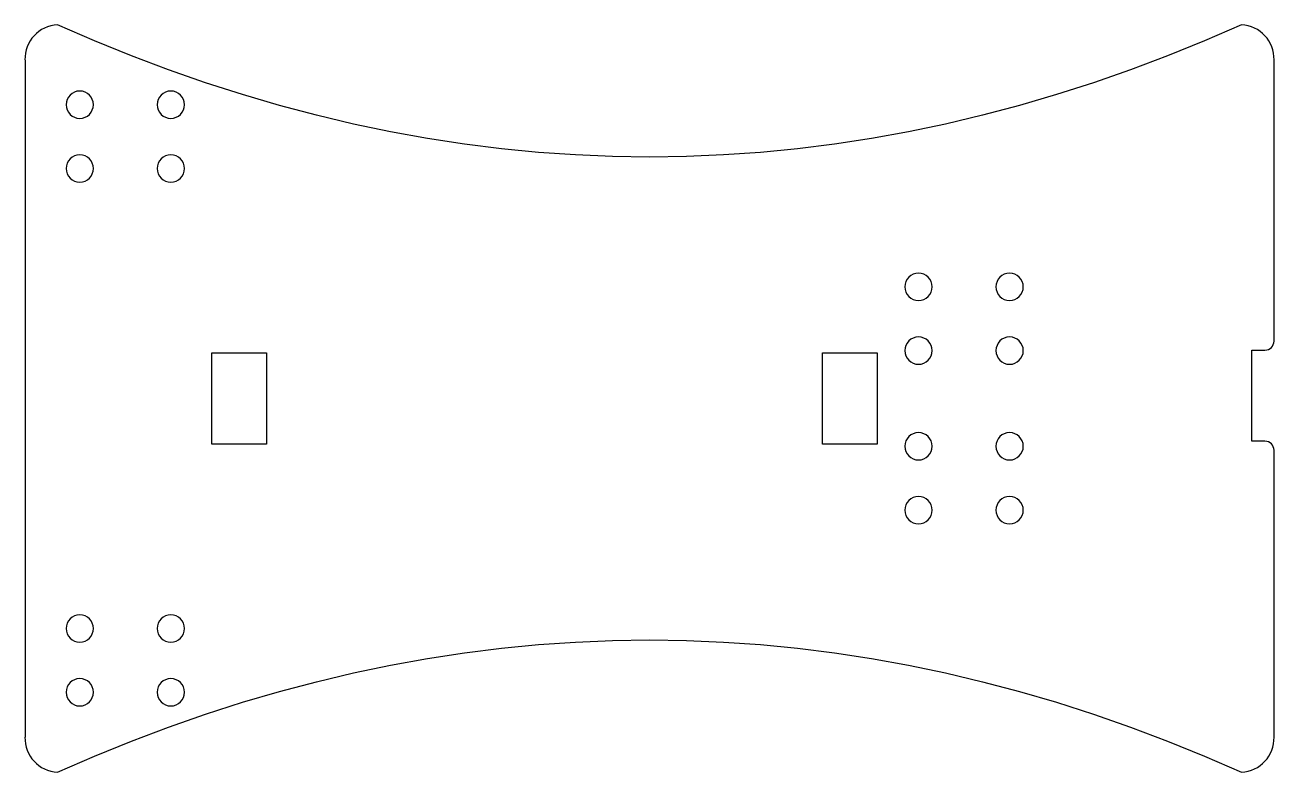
# Model space of a CAD drawing. Extents: x -62 to 75, y 268 to 350.
import ezdxf

# ---------------------------------------------------------------- set-up
doc = ezdxf.new("R2010")
doc.units = 0
doc.layers.add('ASSEMBLY_PLATFORM', color=7, linetype='CONTINUOUS')

msp = doc.modelspace()

# ---------------------------------------------------------------- linework, layer by layer
at = {"layer": 'ASSEMBLY_PLATFORM'}
for p, q in [((-54.71, 347.87, -0.5), (-58.77, 349.63, -0.5)), ((71.08, 349.63, -0.5), (67.03, 347.87, -0.5)), ((-50.65, 346.23, -0.5), (-54.71, 347.87, -0.5)), ((67.03, 347.87, -0.5), (62.97, 346.23, -0.5)), ((-62.34, 345.78, -0.5), (-62.34, 271.47, -0.5)), ((-46.6, 344.7, -0.5), (-50.65, 346.23, -0.5)), ((62.97, 346.23, -0.5), (58.91, 344.7, -0.5)), ((74.66, 314.94, -0.5), (74.66, 345.78, -0.5)), ((-42.54, 343.28, -0.5), (-46.6, 344.7, -0.5)), ((58.91, 344.7, -0.5), (54.85, 343.28, -0.5)), ((-38.48, 341.98, -0.5), (-42.54, 343.28, -0.5)), ((54.85, 343.28, -0.5), (50.79, 341.98, -0.5)), ((-34.42, 340.79, -0.5), (-38.48, 341.98, -0.5)), ((50.79, 341.98, -0.5), (46.74, 340.79, -0.5)), ((-30.36, 339.72, -0.5), (-34.42, 340.79, -0.5)), ((46.74, 340.79, -0.5), (42.68, 339.72, -0.5)), ((-26.31, 338.75, -0.5), (-30.36, 339.72, -0.5)), ((-22.25, 337.9, -0.5), (-26.31, 338.75, -0.5)), ((38.62, 338.75, -0.5), (34.56, 337.9, -0.5)), ((42.68, 339.72, -0.5), (38.62, 338.75, -0.5)), ((-18.19, 337.17, -0.5), (-22.25, 337.9, -0.5)), ((-14.13, 336.54, -0.5), (-18.19, 337.17, -0.5)), ((30.5, 337.17, -0.5), (26.45, 336.54, -0.5)), ((34.56, 337.9, -0.5), (30.5, 337.17, -0.5)), ((-10.07, 336.03, -0.5), (-14.13, 336.54, -0.5)), ((-6.02, 335.64, -0.5), (-10.07, 336.03, -0.5)), ((22.39, 336.03, -0.5), (18.33, 335.64, -0.5)), ((26.45, 336.54, -0.5), (22.39, 336.03, -0.5)), ((-1.96, 335.36, -0.5), (-6.02, 335.64, -0.5)), ((2.1, 335.19, -0.5), (-1.96, 335.36, -0.5)), ((6.16, 335.13, -0.5), (2.1, 335.19, -0.5)), ((10.21, 335.19, -0.5), (6.16, 335.13, -0.5)), ((14.27, 335.36, -0.5), (10.21, 335.19, -0.5)), ((18.33, 335.64, -0.5), (14.27, 335.36, -0.5)), ((72.21, 303.94, -0.5), (72.21, 313.94, -0.5)), ((72.21, 313.94, -0.5), (73.66, 313.94, -0.5)), ((-41.86, 303.63, -0.5), (-41.86, 313.63, -0.5)), ((-41.86, 313.63, -0.5), (-35.86, 313.63, -0.5)), ((-35.86, 313.63, -0.5), (-35.86, 303.63, -0.5)), ((25.14, 303.63, -0.5), (25.14, 313.63, -0.5)), ((25.14, 313.63, -0.5), (31.14, 313.63, -0.5)), ((31.14, 313.63, -0.5), (31.14, 303.63, -0.5)), ((-35.86, 303.63, -0.5), (-41.86, 303.63, -0.5)), ((31.14, 303.63, -0.5), (25.14, 303.63, -0.5)), ((73.66, 303.94, -0.5), (72.21, 303.94, -0.5)), ((74.66, 271.47, -0.5), (74.66, 302.94, -0.5)), ((-14.13, 280.71, -0.5), (-10.07, 281.22, -0.5)), ((-10.07, 281.22, -0.5), (-6.02, 281.62, -0.5)), ((-6.02, 281.62, -0.5), (-1.96, 281.9, -0.5)), ((-1.96, 281.9, -0.5), (2.1, 282.07, -0.5)), ((2.1, 282.07, -0.5), (6.16, 282.13, -0.5)), ((6.16, 282.13, -0.5), (10.21, 282.07, -0.5)), ((10.21, 282.07, -0.5), (14.27, 281.9, -0.5)), ((14.27, 281.9, -0.5), (18.33, 281.62, -0.5)), ((18.33, 281.62, -0.5), (22.39, 281.22, -0.5)), ((22.39, 281.22, -0.5), (26.45, 280.71, -0.5)), ((-22.25, 279.35, -0.5), (-18.19, 280.09, -0.5)), ((-18.19, 280.09, -0.5), (-14.13, 280.71, -0.5)), ((26.45, 280.71, -0.5), (30.5, 280.09, -0.5)), ((30.5, 280.09, -0.5), (34.56, 279.35, -0.5)), ((-30.36, 277.54, -0.5), (-26.31, 278.5, -0.5)), ((-26.31, 278.5, -0.5), (-22.25, 279.35, -0.5)), ((34.56, 279.35, -0.5), (38.62, 278.5, -0.5)), ((38.62, 278.5, -0.5), (42.68, 277.54, -0.5)), ((-34.42, 276.46, -0.5), (-30.36, 277.54, -0.5)), ((42.68, 277.54, -0.5), (46.74, 276.46, -0.5)), ((-38.48, 275.28, -0.5), (-34.42, 276.46, -0.5)), ((46.74, 276.46, -0.5), (50.79, 275.28, -0.5)), ((-42.54, 273.97, -0.5), (-38.48, 275.28, -0.5)), ((50.79, 275.28, -0.5), (54.85, 273.97, -0.5)), ((-46.6, 272.56, -0.5), (-42.54, 273.97, -0.5)), ((54.85, 273.97, -0.5), (58.91, 272.56, -0.5)), ((-50.65, 271.03, -0.5), (-46.6, 272.56, -0.5)), ((58.91, 272.56, -0.5), (62.97, 271.03, -0.5)), ((-54.71, 269.38, -0.5), (-50.65, 271.03, -0.5)), ((62.97, 271.03, -0.5), (67.03, 269.38, -0.5)), ((-58.77, 267.63, -0.5), (-54.71, 269.38, -0.5)), ((67.03, 269.38, -0.5), (71.08, 267.63, -0.5))]:
    msp.add_line(p, q, dxfattribs=at)
at = {"layer": 'ASSEMBLY_PLATFORM', "extrusion": (0, 0, -1)}
for centre in [(56.34, 340.88, 0.5), (46.34, 340.88, 0.5), (56.34, 333.88, 0.5), (46.34, 333.88, 0.5), (-35.66, 320.88, 0.5), (-45.66, 320.88, 0.5), (-35.66, 313.88, 0.5), (-45.66, 313.88, 0.5), (-35.66, 303.38, 0.5), (-45.66, 303.38, 0.5), (-35.66, 296.38, 0.5), (-45.66, 296.38, 0.5), (56.34, 283.38, 0.5), (46.34, 283.38, 0.5), (56.34, 276.38, 0.5), (46.34, 276.38, 0.5)]:
    msp.add_circle(centre, 1.5, dxfattribs=at)
at = {"layer": 'ASSEMBLY_PLATFORM'}
for centre, radius, start, end in [((-58.63, 345.92, -0.5), 3.72, 92.1592, 182.0075), ((70.94, 345.92, -0.5), 3.72, 357.9925, 87.8408), ((73.66, 314.94, -0.5), 1, 270, 0), ((73.66, 302.94, -0.5), 1, 0, 90), ((-58.63, 271.34, -0.5), 3.72, 177.9925, 267.8408), ((70.94, 271.34, -0.5), 3.72, 272.1592, 2.0075)]:
    msp.add_arc(centre, radius, start, end, dxfattribs=at)

doc.saveas('drawing.dxf')
